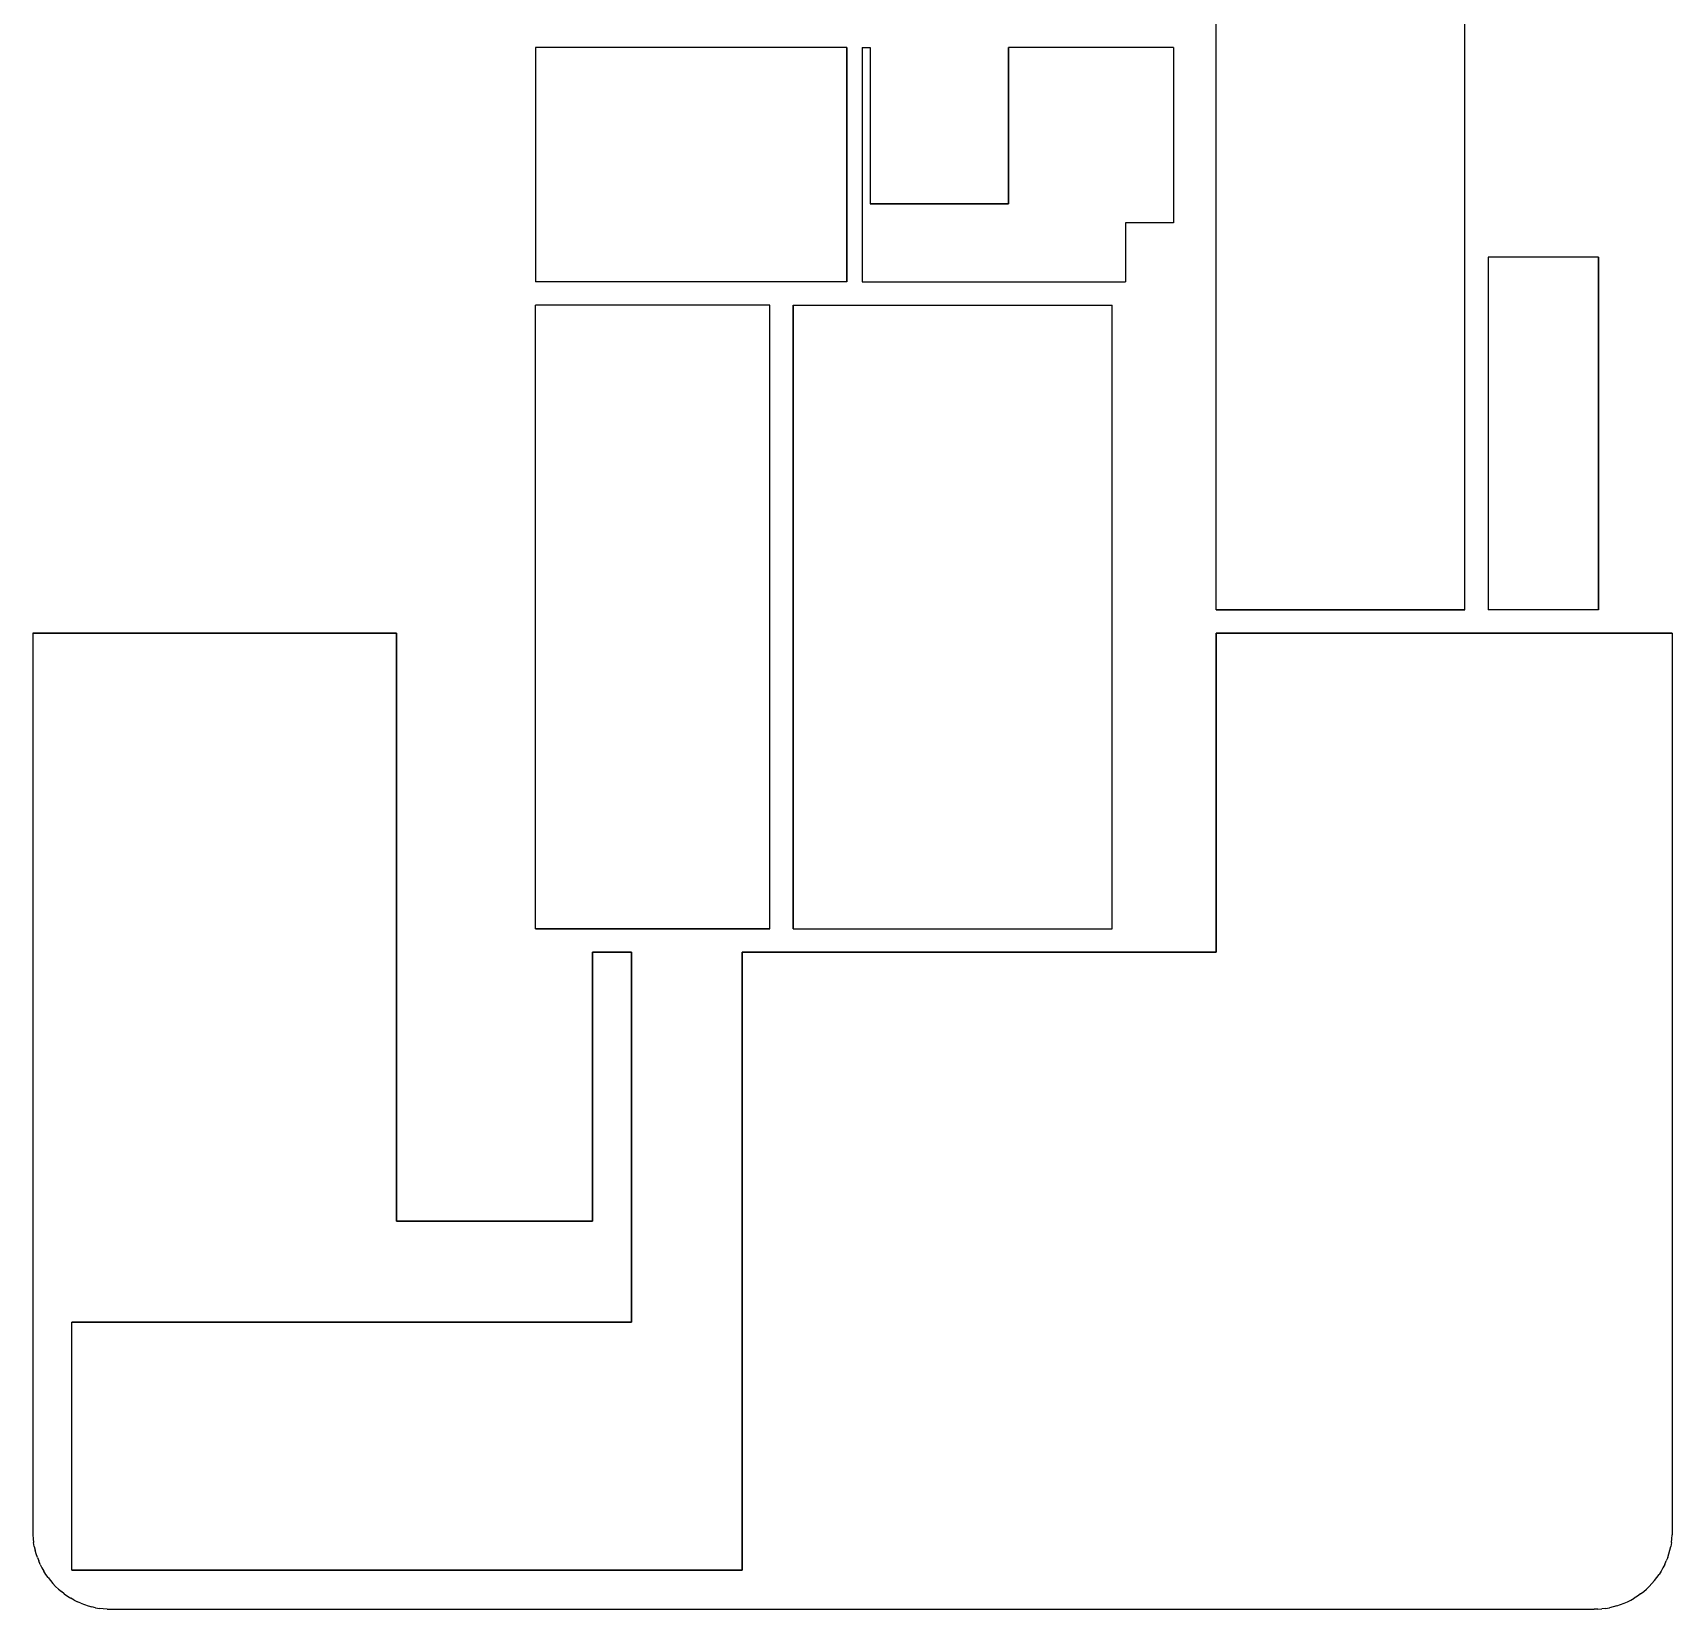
# Model space of a CAD drawing. Header units: millimetres. Extents: x 357 to 567, y 78 to 386.
# Drawn here: x 357.2 to 567.2, y 78.4 to 280.3 of the extents above; entities that cross this region are included whole.
import ezdxf

# ---------------------------------------------------------------- set-up
doc = ezdxf.new("R2010")
doc.units = ezdxf.units.MM
doc.header["$MEASUREMENT"] = 0
doc.layers.get('0').update_dxf_attribs({"linetype": 'CONTINUOUS'})

msp = doc.modelspace()

# ---------------------------------------------------------------- linework, layer by layer
at = {"color": 1}
for p, q in [((508.79, 206.39), (508.79, 292.28)), ((508.79, 206.39), (508.79, 292.28)), ((540.64, 206.39), (540.64, 292.28)), ((540.64, 206.39), (540.64, 292.28)), ((461.47, 278.41), (421.61, 278.41)), ((421.61, 278.41), (421.61, 248.41)), ((461.47, 278.41), (421.61, 278.41)), ((421.61, 278.41), (421.61, 248.41)), ((461.47, 278.41), (461.47, 248.41)), ((461.47, 248.41), (461.47, 278.41)), ((463.47, 278.41), (463.47, 248.41)), ((463.47, 278.41), (463.47, 248.41)), ((463.47, 278.41), (464.47, 278.41)), ((463.47, 278.41), (464.47, 278.41)), ((464.47, 278.41), (464.47, 258.41)), ((464.47, 278.41), (464.47, 258.41)), ((503.33, 278.41), (482.18, 278.41)), ((503.33, 278.41), (482.18, 278.41)), ((482.18, 278.41), (482.18, 258.41)), ((482.18, 258.41), (482.18, 278.41)), ((503.33, 278.41), (503.33, 255.98)), ((503.33, 278.41), (503.33, 255.98)), ((482.18, 258.41), (464.47, 258.41)), ((464.47, 258.41), (482.18, 258.41)), ((503.33, 255.98), (497.18, 255.98)), ((497.18, 255.98), (497.18, 248.41)), ((503.33, 255.98), (497.18, 255.98)), ((497.18, 255.98), (497.18, 248.41)), ((557.78, 251.57), (543.64, 251.57)), ((543.64, 251.57), (543.64, 206.39)), ((557.78, 251.57), (543.64, 251.57)), ((543.64, 251.57), (543.64, 206.39)), ((557.78, 251.57), (557.78, 206.39)), ((557.78, 206.39), (557.78, 251.57)), ((461.47, 248.41), (421.61, 248.41)), ((461.47, 248.41), (421.61, 248.41)), ((463.47, 248.41), (497.18, 248.41)), ((463.47, 248.41), (497.18, 248.41)), ((451.61, 245.41), (421.61, 245.41)), ((421.61, 165.54), (421.61, 245.41)), ((451.61, 245.41), (421.61, 245.41)), ((421.61, 165.54), (421.61, 245.41)), ((451.61, 165.54), (451.61, 245.41)), ((451.61, 165.54), (451.61, 245.41)), ((454.61, 165.54), (454.61, 245.41)), ((454.61, 245.41), (495.47, 245.41)), ((454.61, 245.41), (454.61, 165.54)), ((454.61, 245.41), (495.47, 245.41)), ((495.47, 165.54), (495.47, 245.41)), ((495.47, 165.54), (495.47, 245.41)), ((540.64, 206.39), (508.79, 206.39)), ((508.79, 206.39), (540.64, 206.39)), ((557.78, 206.39), (543.64, 206.39)), ((557.78, 206.39), (543.64, 206.39)), ((357.21, 203.39), (357.21, 88.39)), ((357.21, 203.39), (403.8, 203.39)), ((403.8, 203.39), (357.21, 203.39)), ((357.21, 203.39), (357.21, 88.39)), ((403.8, 203.39), (403.8, 128.1)), ((403.8, 128.1), (403.8, 203.39)), ((508.79, 162.54), (508.79, 203.39)), ((567.21, 203.39), (508.79, 203.39)), ((508.79, 203.39), (567.21, 203.39)), ((508.79, 203.39), (508.79, 162.54)), ((567.21, 203.39), (567.21, 88.39)), ((567.21, 203.39), (567.21, 88.39)), ((451.61, 165.54), (421.61, 165.54)), ((421.61, 165.54), (451.61, 165.54)), ((454.61, 165.54), (495.47, 165.54)), ((454.61, 165.54), (495.47, 165.54)), ((428.91, 162.54), (428.91, 128.1)), ((428.91, 162.54), (433.91, 162.54)), ((433.91, 162.54), (428.91, 162.54)), ((428.91, 128.1), (428.91, 162.54)), ((433.91, 162.54), (433.91, 115.17)), ((433.91, 115.17), (433.91, 162.54)), ((448.06, 162.54), (448.06, 83.39)), ((448.06, 162.54), (508.79, 162.54)), ((448.06, 83.39), (448.06, 162.54)), ((508.79, 162.54), (448.06, 162.54)), ((428.91, 128.1), (403.8, 128.1)), ((403.8, 128.1), (428.91, 128.1)), ((362.21, 83.39), (362.21, 115.17)), ((433.91, 115.17), (362.21, 115.17)), ((362.21, 83.39), (362.21, 115.17)), ((362.21, 115.17), (433.91, 115.17)), ((357.21, 88.39), (357.22, 87.9)), ((357.21, 88.39), (357.22, 87.9)), ((567.21, 88.39), (567.2, 87.9)), ((567.21, 88.39), (567.2, 87.9)), ((357.22, 87.9), (357.26, 87.41)), ((357.22, 87.9), (357.26, 87.41)), ((357.26, 87.41), (357.32, 86.93)), ((357.26, 87.41), (357.32, 86.93)), ((357.4, 86.44), (357.32, 86.93)), ((357.4, 86.44), (357.32, 86.93)), ((357.4, 86.44), (357.51, 85.96)), ((357.4, 86.44), (357.51, 85.96)), ((566.91, 85.96), (567.02, 86.44)), ((566.91, 85.96), (567.02, 86.44)), ((567.1, 86.93), (567.02, 86.44)), ((567.1, 86.93), (567.02, 86.44)), ((567.1, 86.93), (567.16, 87.41)), ((567.1, 86.93), (567.16, 87.41)), ((567.16, 87.41), (567.2, 87.9)), ((567.16, 87.41), (567.2, 87.9)), ((357.64, 85.49), (357.51, 85.96)), ((357.64, 85.49), (357.51, 85.96)), ((357.8, 85.02), (357.64, 85.49)), ((357.8, 85.02), (357.64, 85.49)), ((357.8, 85.02), (357.97, 84.57)), ((357.8, 85.02), (357.97, 84.57)), ((358.17, 84.12), (357.97, 84.57)), ((358.17, 84.12), (357.97, 84.57)), ((358.17, 84.12), (358.39, 83.68)), ((358.17, 84.12), (358.39, 83.68)), ((566.25, 84.12), (566.03, 83.68)), ((566.25, 84.12), (566.03, 83.68)), ((566.25, 84.12), (566.45, 84.57)), ((566.25, 84.12), (566.45, 84.57)), ((566.63, 85.02), (566.45, 84.57)), ((566.63, 85.02), (566.45, 84.57)), ((566.63, 85.02), (566.78, 85.49)), ((566.63, 85.02), (566.78, 85.49)), ((566.78, 85.49), (566.91, 85.96)), ((566.78, 85.49), (566.91, 85.96)), ((358.39, 83.68), (358.63, 83.25)), ((358.39, 83.68), (358.63, 83.25)), ((358.9, 82.84), (358.63, 83.25)), ((358.9, 82.84), (358.63, 83.25)), ((359.18, 82.44), (358.9, 82.84)), ((359.18, 82.44), (358.9, 82.84)), ((359.18, 82.44), (359.48, 82.05)), ((359.18, 82.44), (359.48, 82.05)), ((359.48, 82.05), (359.8, 81.68)), ((359.48, 82.05), (359.8, 81.68)), ((362.21, 83.39), (448.06, 83.39)), ((448.06, 83.39), (362.21, 83.39)), ((564.94, 82.05), (564.62, 81.68)), ((564.94, 82.05), (564.62, 81.68)), ((564.94, 82.05), (565.24, 82.44)), ((564.94, 82.05), (565.24, 82.44)), ((565.24, 82.44), (565.53, 82.84)), ((565.24, 82.44), (565.53, 82.84)), ((565.79, 83.25), (565.53, 82.84)), ((565.79, 83.25), (565.53, 82.84)), ((566.03, 83.68), (565.79, 83.25)), ((566.03, 83.68), (565.79, 83.25)), ((360.14, 81.32), (359.8, 81.68)), ((360.14, 81.32), (359.8, 81.68)), ((360.14, 81.32), (360.5, 80.98)), ((360.14, 81.32), (360.5, 80.98)), ((360.5, 80.98), (360.87, 80.66)), ((360.5, 80.98), (360.87, 80.66)), ((361.25, 80.36), (360.87, 80.66)), ((361.25, 80.36), (360.87, 80.66)), ((361.25, 80.36), (361.66, 80.08)), ((361.25, 80.36), (361.66, 80.08)), ((361.66, 80.08), (362.07, 79.82)), ((361.66, 80.08), (362.07, 79.82)), ((362.5, 79.57), (362.07, 79.82)), ((362.5, 79.57), (362.07, 79.82)), ((561.93, 79.57), (562.35, 79.82)), ((561.93, 79.57), (562.35, 79.82)), ((562.77, 80.08), (562.35, 79.82)), ((562.77, 80.08), (562.35, 79.82)), ((563.17, 80.36), (562.77, 80.08)), ((563.17, 80.36), (562.77, 80.08)), ((563.17, 80.36), (563.56, 80.66)), ((563.17, 80.36), (563.56, 80.66)), ((563.56, 80.66), (563.93, 80.98)), ((563.56, 80.66), (563.93, 80.98)), ((564.28, 81.32), (563.93, 80.98)), ((564.28, 81.32), (563.93, 80.98)), ((564.28, 81.32), (564.62, 81.68)), ((564.28, 81.32), (564.62, 81.68)), ((362.5, 79.57), (362.94, 79.35)), ((362.5, 79.57), (362.94, 79.35)), ((363.38, 79.16), (362.94, 79.35)), ((363.38, 79.16), (362.94, 79.35)), ((363.38, 79.16), (363.84, 78.98)), ((363.38, 79.16), (363.84, 78.98)), ((363.84, 78.98), (364.31, 78.82)), ((363.84, 78.98), (364.31, 78.82)), ((364.31, 78.82), (364.78, 78.69)), ((364.31, 78.82), (364.78, 78.69)), ((365.26, 78.59), (364.78, 78.69)), ((365.26, 78.59), (364.78, 78.69)), ((365.26, 78.59), (365.74, 78.5)), ((365.26, 78.59), (365.74, 78.5)), ((366.23, 78.44), (365.74, 78.5)), ((366.23, 78.44), (365.74, 78.5)), ((366.72, 78.41), (366.23, 78.44)), ((366.72, 78.41), (366.23, 78.44)), ((366.72, 78.41), (367.21, 78.39)), ((366.72, 78.41), (367.21, 78.39)), ((367.21, 78.39), (557.21, 78.39)), ((367.21, 78.39), (557.21, 78.39)), ((557.7, 78.41), (557.21, 78.39)), ((557.7, 78.41), (557.21, 78.39)), ((557.7, 78.41), (558.19, 78.44)), ((557.7, 78.41), (558.19, 78.44)), ((558.68, 78.5), (558.19, 78.44)), ((558.68, 78.5), (558.19, 78.44)), ((558.68, 78.5), (559.16, 78.59)), ((558.68, 78.5), (559.16, 78.59)), ((559.64, 78.69), (559.16, 78.59)), ((559.64, 78.69), (559.16, 78.59)), ((560.11, 78.82), (559.64, 78.69)), ((560.11, 78.82), (559.64, 78.69)), ((560.11, 78.82), (560.58, 78.98)), ((560.11, 78.82), (560.58, 78.98)), ((560.58, 78.98), (561.04, 79.16)), ((560.58, 78.98), (561.04, 79.16)), ((561.04, 79.16), (561.49, 79.35)), ((561.04, 79.16), (561.49, 79.35)), ((561.49, 79.35), (561.93, 79.57)), ((561.49, 79.35), (561.93, 79.57))]:
    msp.add_line(p, q, dxfattribs=at)

doc.saveas('drawing.dxf')
